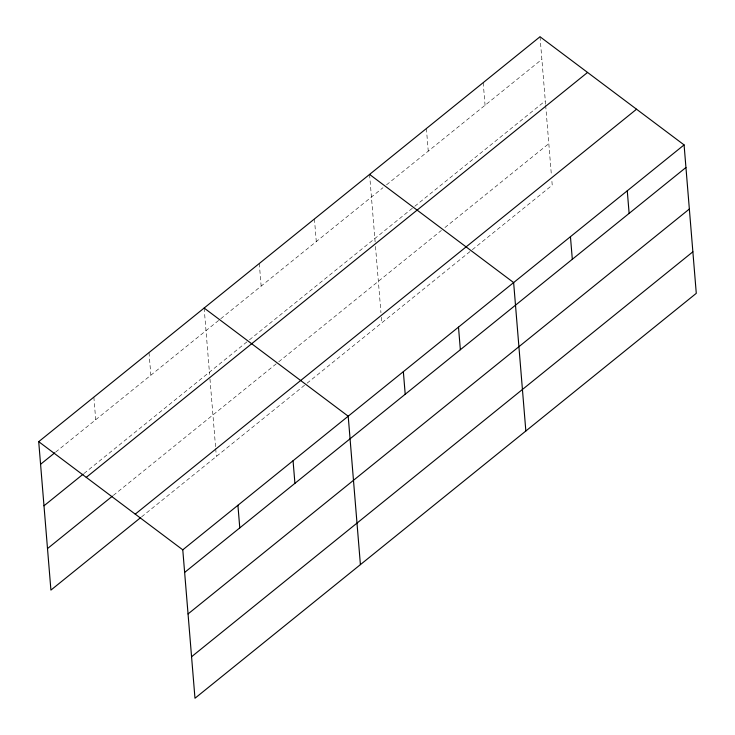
<?xml version="1.0" encoding="UTF-8"?>
<svg xmlns="http://www.w3.org/2000/svg" width="735" height="735" viewBox="0 0 735 735"><rect width="100%" height="100%" fill="white"/><g stroke="black" fill="none" stroke-linecap="round" stroke-linejoin="round"><path stroke-width="0.55" stroke-dasharray="3.67 2.76" d="M55.695 452.062L382.972 187.71M386.527 184.834L541.879 59.351M84.01 473.469L248.549 340.562M249.441 339.846L413.906 206.994M414.797 206.278L545.296 100.879M113.319 495.418L277.858 362.511M278.749 361.795L441.395 230.413M444.941 227.547L548.806 143.656M141.635 516.824L306.183 383.918M307.065 383.192L471.438 250.424M472.329 249.707L552.224 185.174L551.764 179.56M540.023 36.75L545.572 104.251M545.664 105.381L551.397 175.077M483.207 82.642L485.063 105.243M426.392 128.533L428.248 151.134M369.576 174.425L375.126 241.925M375.493 246.427L380.95 312.752M381.318 317.235L381.777 322.849M314.433 218.966L316.289 241.567M259.29 263.507L261.145 286.108M204.146 308.048L209.604 374.427M209.971 378.929L215.612 447.496M215.704 448.616L216.347 456.472M149.003 352.589L150.859 375.19M93.859 397.13L95.715 419.74"/><path stroke-width="1.1" d="M38.716 441.671L540.023 36.75L684.083 144.905L696.284 293.329L194.977 698.25L182.776 549.826L38.716 441.671L50.917 590.095L140.743 517.541M40.572 464.281L54.803 452.778M43.981 505.799L83.119 474.185M86.252 477.364L587.559 72.443M47.499 548.576L112.427 496.134M135.231 514.133L636.547 109.212M182.776 549.826L684.083 144.905M184.632 572.427L685.939 167.506M188.05 613.945L689.356 209.025M191.569 656.732L692.875 251.802M369.576 174.425L513.636 282.58L525.847 431.004M204.146 308.048L348.206 416.203L360.407 564.627M627.267 190.797L629.123 213.398M570.452 236.688L572.317 259.29M458.493 327.121L460.358 349.722M403.35 371.662L405.205 394.263M293.063 460.744L294.919 483.345M237.919 505.285L239.775 527.886"/></g></svg>
